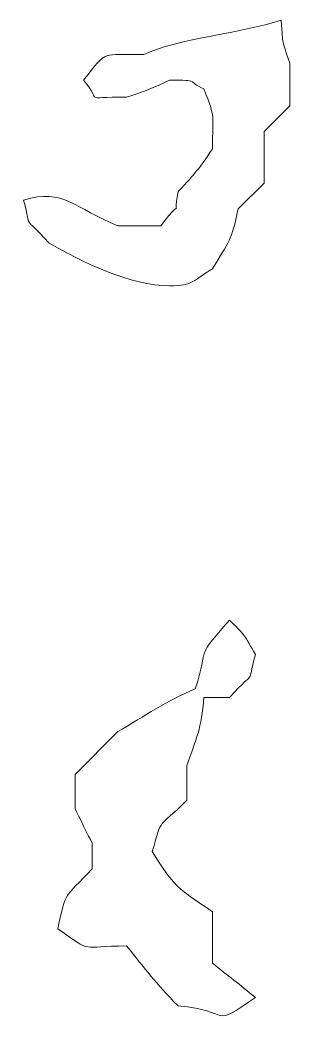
# Model space of a CAD drawing. Header units: millimetres. Extents: x -6423 to -1759, y 6 to 2012.
# Drawn here: x -5584.9 to -5572.5, y 983.35 to 1029.91 of the extents above; entities that cross this region are included whole.
import ezdxf

# ---------------------------------------------------------------- set-up
doc = ezdxf.new("R2010")
doc.units = ezdxf.units.MM
doc.header["$MEASUREMENT"] = 0
doc.layers.add('layer 1', color=7, linetype='Continuous')

msp = doc.modelspace()

# ---------------------------------------------------------------- linework, layer by layer
at = {"layer": 'layer 1', "color": 177, "lineweight": 9}
for points in [[(-5584.7546, 1021.6112), (-5584.3129, 1020.075), (-5584.9044, 1021.0841), (-5583.5686, 1019.635), (-5583.5686, 1019.635), (-5582.1329, 1018.7751), (-5579.7865, 1017.6572), (-5578.0341, 1017.6574), (-5578.0341, 1017.6574), (-5576.9019, 1017.6572), (-5576.9486, 1017.9232), (-5576.0576, 1018.449), (-5576.0576, 1018.449), (-5575.2837, 1019.741), (-5575.1909, 1019.7022), (-5574.8716, 1021.2152), (-5574.8716, 1021.2152), (-5574.8716, 1021.2152), (-5573.6856, 1022.4014), (-5573.6856, 1022.4014), (-5573.6856, 1022.4014), (-5573.6856, 1022.4014), (-5573.6856, 1024.7732), (-5573.6856, 1024.7732), (-5573.6856, 1024.7732), (-5573.6856, 1024.7732), (-5572.4999, 1025.96), (-5572.4999, 1025.96), (-5572.4999, 1025.96), (-5572.4999, 1025.96), (-5572.4999, 1027.937), (-5572.4999, 1027.937), (-5572.4999, 1027.937), (-5572.9025, 1029.1522), (-5572.7931, 1028.6117), (-5572.8949, 1029.9124), (-5572.8949, 1029.9124), (-5574.7509, 1029.3107), (-5577.7203, 1029.0478), (-5579.2204, 1028.3314), (-5579.2204, 1028.3314), (-5581.1826, 1028.2884), (-5580.8559, 1028.6051), (-5581.9868, 1027.1452), (-5581.9868, 1027.1452), (-5581.045, 1026.0483), (-5582.1825, 1026.4016), (-5580.0109, 1026.3549), (-5580.0109, 1026.3549), (-5579.1732, 1026.6326), (-5578.8193, 1026.7726), (-5578.0344, 1027.1452), (-5578.0344, 1027.1452), (-5576.5604, 1027.1452), (-5577.3056, 1027.1175), (-5576.4526, 1026.7504), (-5576.4526, 1026.7504), (-5575.8894, 1025.2989), (-5576.0576, 1025.6533), (-5576.0576, 1023.9832), (-5576.0576, 1023.9832), (-5576.7018, 1023.02), (-5576.784, 1022.9322), (-5577.6389, 1022.0062), (-5577.6389, 1022.0062), (-5577.9721, 1020.4186), (-5577.2315, 1022.071), (-5578.4294, 1020.4255), (-5578.4294, 1020.4255), (-5578.4294, 1020.4255), (-5580.4064, 1020.4255), (-5580.4064, 1020.4255), (-5580.4064, 1020.4255), (-5582.4127, 1021.2302), (-5582.8852, 1022.1939), (-5584.7546, 1021.6112)], [(-5581.5924, 990.7763), (-5581.5924, 990.7763), (-5581.5924, 991.9623), (-5581.5924, 991.9623), (-5581.5924, 991.9623), (-5581.7363, 992.2149), (-5582.2386, 993.2696), (-5582.3829, 993.5441), (-5582.3829, 993.5441), (-5582.3829, 993.5441), (-5582.3829, 995.1256), (-5582.3829, 995.1256), (-5582.3829, 995.1256), (-5582.3829, 995.1256), (-5580.4064, 997.1015), (-5580.4064, 997.1015), (-5580.4064, 997.1015), (-5579.1729, 997.8406), (-5578.1646, 998.5214), (-5576.8486, 999.078), (-5576.8486, 999.078), (-5576.1765, 1001.1505), (-5576.884, 1000.4473), (-5575.2671, 1002.2408), (-5575.2671, 1002.2408), (-5574.3408, 1001.3137), (-5574.6325, 1001.5737), (-5574.0806, 1000.6598), (-5574.0806, 1000.6598), (-5574.5136, 999.0667), (-5573.9667, 1000.1256), (-5575.2671, 998.683), (-5575.2671, 998.683), (-5575.2671, 998.683), (-5576.4529, 998.6822), (-5576.4529, 998.6822), (-5576.4529, 998.6822), (-5576.5649, 997.2236), (-5576.7959, 996.8144), (-5577.2436, 995.52), (-5577.2436, 995.52), (-5577.2436, 995.52), (-5577.2436, 993.9385), (-5577.2436, 993.9385), (-5577.2436, 993.9385), (-5578.6189, 992.5337), (-5578.3384, 993.2569), (-5578.8251, 991.5673), (-5578.8251, 991.5673), (-5577.8242, 989.9315), (-5577.5996, 989.8418), (-5576.0576, 988.8001), (-5576.0576, 988.8001), (-5576.0576, 988.8001), (-5576.0576, 986.4283), (-5576.0576, 986.4283), (-5576.0576, 986.4283), (-5575.3249, 985.8374), (-5574.812, 985.4398), (-5574.0814, 984.8466), (-5574.0814, 984.8466), (-5576.1789, 983.3518), (-5575.1058, 984.2573), (-5577.6389, 984.4513), (-5577.6389, 984.4513), (-5578.6951, 985.5311), (-5579.1268, 986.1291), (-5580.0109, 987.2188), (-5580.0109, 987.2188), (-5582.1856, 987.2188), (-5581.5235, 986.8341), (-5583.1731, 988.0093), (-5583.1731, 988.0093), (-5582.7855, 989.8492), (-5582.9057, 989.3511), (-5581.5924, 990.7763)]]:
    msp.add_open_spline(points, degree=3, knots=[0, 0, 0, 0, 0.05, 0.05, 0.05, 0.05, 0.1, 0.1, 0.1, 0.1, 0.15, 0.15, 0.15, 0.15, 0.2, 0.2, 0.2, 0.2, 0.25, 0.25, 0.25, 0.25, 0.3, 0.3, 0.3, 0.3, 0.35, 0.35, 0.35, 0.35, 0.4, 0.4, 0.4, 0.4, 0.45, 0.45, 0.45, 0.45, 0.5, 0.5, 0.5, 0.5, 0.55, 0.55, 0.55, 0.55, 0.6, 0.6, 0.6, 0.6, 0.65, 0.65, 0.65, 0.65, 0.7, 0.7, 0.7, 0.7, 0.75, 0.75, 0.75, 0.75, 0.8, 0.8, 0.8, 0.8, 0.85, 0.85, 0.85, 0.85, 0.9, 0.9, 0.9, 0.9, 1, 1, 1, 1], dxfattribs=at)

doc.saveas('drawing.dxf')
